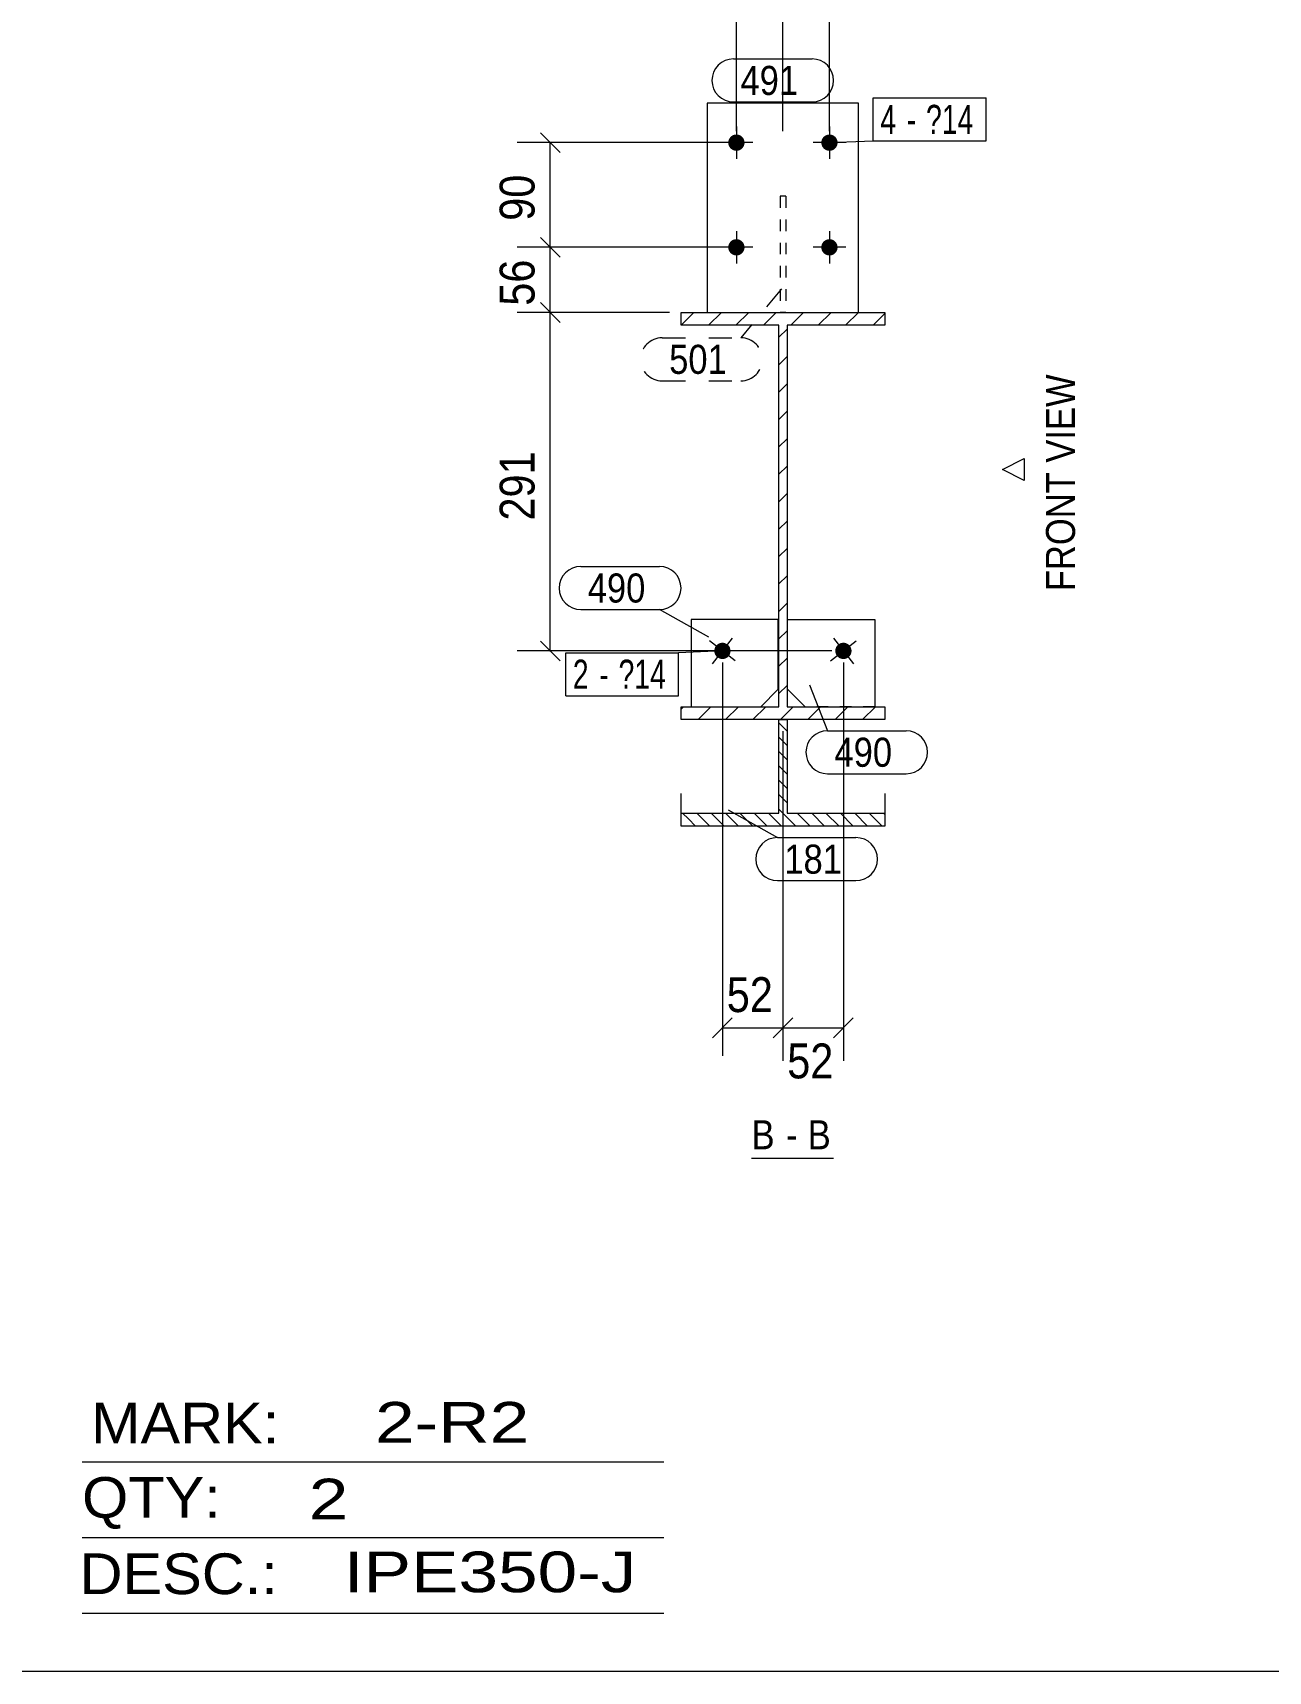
# Model space of a CAD drawing. Header units: millimetres. Extents: x 2 to 825, y 1 to 579.
# Drawn here: x 213.3 to 319.5, y 5 to 145.9 of the extents above; entities that cross this region are included whole.
import ezdxf

# ---------------------------------------------------------------- set-up
doc = ezdxf.new("R2010")
doc.units = ezdxf.units.MM
for name, pattern in [('XKITLINE00', [0]), ('XKITLINE01', [4, 1, -1, 1, -1]), ('XKITLINE02', [4, 2, -2])]:
    doc.linetypes.add(name, pattern=pattern)
for name, color, linetype, lineweight in [('Bolt', 3, 'Continuous', 0), ('BoltMark', 7, 'Continuous', 0), ('Dimensions', 7, 'Continuous', 0), ('DrawingSheet', 5, 'Continuous', 0), ('OtherObjectType', 7, 'Continuous', 0), ('Part', 2, 'Continuous', 0), ('PartMark', 7, 'Continuous', 0)]:
    doc.layers.add(name, color=color, linetype=linetype, lineweight=lineweight)
doc.styles.add('ARIAL', font='ARIAL.TTF')
doc.styles.add('ARIAL_NARROW', font='ARIALN.TTF')

# ---------------------------------------------------------------- blocks, each defined once
blk = doc.blocks.new('*A2')
at = {"layer": 'Part', "color": 7, "linetype": 'XKITLINE00', "lineweight": 0}
for p, q in [((269, 120.72), (270.1, 121.82)), ((271.36, 120.72), (272.46, 121.82)), ((273.71, 120.72), (274.81, 121.82)), ((276.07, 120.72), (277.17, 121.82)), ((278.43, 120.72), (279.53, 121.82)), ((280.79, 120.72), (281.89, 121.82)), ((283.14, 120.72), (284.24, 121.82)), ((285.5, 120.72), (286.5, 121.72)), ((269, 120.72), (269, 120.72)), ((277.4, 119.69), (278.1, 120.39)), ((277.4, 117.33), (278.1, 118.03)), ((277.4, 114.98), (278.1, 115.68)), ((277.4, 112.62), (278.1, 113.32)), ((277.4, 110.26), (278.1, 110.96)), ((277.4, 107.91), (278.1, 108.61)), ((277.4, 105.55), (278.1, 106.25)), ((277.4, 103.19), (278.1, 103.89)), ((277.4, 100.83), (278.1, 101.53)), ((277.4, 98.48), (278.1, 99.18)), ((277.4, 96.12), (278.1, 96.82)), ((277.4, 93.76), (278.1, 94.46)), ((277.4, 91.4), (278.1, 92.1)), ((277.4, 89.05), (278.1, 89.75)), ((269, 87.72), (269.2, 87.92)), ((270.46, 86.82), (271.56, 87.92)), ((272.82, 86.82), (273.92, 87.92)), ((275.17, 86.82), (276.27, 87.92)), ((277.53, 86.82), (278.63, 87.92)), ((279.89, 86.82), (280.99, 87.92)), ((282.24, 86.82), (283.34, 87.92)), ((284.6, 86.82), (285.7, 87.92))]:
    blk.add_line(p, q, dxfattribs=at)
blk = doc.blocks.new('*A3')
at = {"layer": 'Part', "color": 7, "linetype": 'XKITLINE00', "lineweight": 0}
for p, q in [((277.63, 86.3), (277.4, 86.53)), ((278.1, 85.83), (277.63, 86.3)), ((278.1, 84.6), (277.4, 85.3)), ((278.1, 83.37), (277.4, 84.07)), ((278.1, 82.13), (277.4, 82.83)), ((278.1, 80.9), (277.4, 81.6)), ((278.1, 79.67), (277.4, 80.37)), ((278.87, 77.66), (277.4, 79.13)), ((269.62, 78.28), (269.12, 78.78)), ((270.23, 77.66), (269.62, 78.28)), ((271.47, 77.66), (270.35, 78.78)), ((272.7, 77.66), (271.58, 78.78)), ((273.93, 77.66), (272.82, 78.78)), ((275.17, 77.66), (274.05, 78.78)), ((276.4, 77.66), (275.28, 78.78)), ((277.63, 77.66), (276.52, 78.78)), ((280.1, 77.66), (278.98, 78.78)), ((281.33, 77.66), (280.22, 78.78)), ((282.57, 77.66), (281.45, 78.78)), ((283.8, 77.66), (282.69, 78.78)), ((285.03, 77.66), (283.92, 78.78)), ((286.27, 77.66), (285.15, 78.78)), ((286.5, 78.67), (286.39, 78.78))]:
    blk.add_line(p, q, dxfattribs=at)
blk = doc.blocks.new('*A62')
at = {"layer": 'Bolt'}
blk.add_hatch(color=3, dxfattribs=at).paths.add_polyline_path([(272.09, 92.19), (272.07, 92.21), (272.04, 92.24), (272.02, 92.26), (272, 92.29), (271.98, 92.32), (271.96, 92.35), (271.94, 92.38), (271.92, 92.41), (271.91, 92.44), (271.9, 92.47), (271.88, 92.5), (271.87, 92.53), (271.87, 92.57), (271.86, 92.6), (271.85, 92.63), (271.85, 92.67), (271.85, 92.7), (271.85, 92.74), (271.85, 92.77), (271.85, 92.81), (271.86, 92.84), (271.87, 92.87), (271.87, 92.91), (271.88, 92.94), (271.9, 92.97), (271.91, 93), (271.92, 93.04), (271.94, 93.07), (271.96, 93.09), (271.98, 93.12), (272, 93.15), (272.02, 93.18), (272.04, 93.2), (272.07, 93.23), (272.09, 93.25), (272.12, 93.27), (272.14, 93.29), (272.17, 93.31), (272.2, 93.33), (272.23, 93.35), (272.26, 93.36), (272.3, 93.37), (272.33, 93.39), (272.36, 93.4), (272.39, 93.4), (272.43, 93.41), (272.46, 93.42), (272.5, 93.42), (272.53, 93.42), (272.56, 93.42), (272.6, 93.42), (272.63, 93.42), (272.67, 93.41), (272.7, 93.4), (272.73, 93.4), (272.77, 93.39), (272.8, 93.37), (272.83, 93.36), (272.86, 93.35), (272.89, 93.33), (272.92, 93.31), (272.95, 93.29), (272.98, 93.27), (273, 93.25), (273.03, 93.23), (273.05, 93.21), (273.08, 93.18), (273.1, 93.15), (273.12, 93.13), (273.14, 93.1), (273.16, 93.07), (273.17, 93.04), (273.19, 93.01), (273.2, 92.97), (273.21, 92.94), (273.22, 92.91), (273.23, 92.88), (273.24, 92.84), (273.24, 92.81), (273.25, 92.77), (273.25, 92.74), (273.25, 92.71), (273.25, 92.67), (273.24, 92.64), (273.24, 92.6), (273.23, 92.57), (273.22, 92.54), (273.21, 92.5), (273.2, 92.47), (273.19, 92.44), (273.17, 92.41), (273.16, 92.38), (273.14, 92.35), (273.12, 92.32), (273.1, 92.29), (273.08, 92.27), (273.06, 92.24), (273.03, 92.22), (273.01, 92.19), (272.98, 92.17), (272.95, 92.15), (272.92, 92.13), (272.89, 92.11), (272.86, 92.1), (272.83, 92.08), (272.8, 92.07), (272.77, 92.06), (272.74, 92.05), (272.7, 92.04), (272.67, 92.03), (272.64, 92.03), (272.6, 92.02), (272.57, 92.02), (272.53, 92.02), (272.5, 92.02), (272.46, 92.03), (272.43, 92.03), (272.4, 92.04), (272.36, 92.05), (272.33, 92.06), (272.3, 92.07), (272.27, 92.08), (272.24, 92.1), (272.2, 92.11), (272.18, 92.13), (272.15, 92.15), (272.12, 92.17)], flags=17)
at = {"layer": 'Bolt', "color": 3, "linetype": 'XKITLINE00', "lineweight": 0}
for p, q in [((273.65, 91.86), (271.44, 93.58)), ((271.69, 91.62), (273.41, 93.83))]:
    blk.add_line(p, q, dxfattribs=at)
blk = doc.blocks.new('*A63')
at = {"layer": 'Bolt'}
blk.add_hatch(color=3, dxfattribs=at).paths.add_polyline_path([(282.55, 93.29), (282.58, 93.31), (282.6, 93.33), (282.64, 93.35), (282.67, 93.36), (282.7, 93.37), (282.73, 93.39), (282.76, 93.4), (282.8, 93.4), (282.83, 93.41), (282.86, 93.42), (282.9, 93.42), (282.93, 93.42), (282.97, 93.42), (283, 93.42), (283.04, 93.42), (283.07, 93.41), (283.1, 93.4), (283.14, 93.4), (283.17, 93.39), (283.2, 93.37), (283.23, 93.36), (283.26, 93.35), (283.29, 93.33), (283.32, 93.31), (283.35, 93.29), (283.38, 93.27), (283.41, 93.25), (283.43, 93.23), (283.46, 93.2), (283.48, 93.18), (283.5, 93.15), (283.52, 93.12), (283.54, 93.09), (283.56, 93.07), (283.57, 93.04), (283.59, 93), (283.6, 92.97), (283.61, 92.94), (283.62, 92.91), (283.63, 92.87), (283.64, 92.84), (283.64, 92.81), (283.65, 92.77), (283.65, 92.74), (283.65, 92.7), (283.65, 92.67), (283.64, 92.63), (283.64, 92.6), (283.63, 92.57), (283.62, 92.53), (283.61, 92.5), (283.6, 92.47), (283.59, 92.44), (283.57, 92.41), (283.56, 92.38), (283.54, 92.35), (283.52, 92.32), (283.5, 92.29), (283.48, 92.26), (283.45, 92.24), (283.43, 92.21), (283.4, 92.19), (283.38, 92.17), (283.35, 92.15), (283.32, 92.13), (283.29, 92.11), (283.26, 92.1), (283.23, 92.08), (283.2, 92.07), (283.17, 92.06), (283.13, 92.05), (283.1, 92.04), (283.07, 92.03), (283.03, 92.03), (283, 92.02), (282.96, 92.02), (282.93, 92.02), (282.9, 92.02), (282.86, 92.03), (282.83, 92.03), (282.79, 92.04), (282.76, 92.05), (282.73, 92.06), (282.7, 92.07), (282.66, 92.08), (282.63, 92.1), (282.6, 92.11), (282.57, 92.13), (282.54, 92.15), (282.52, 92.17), (282.49, 92.19), (282.47, 92.22), (282.44, 92.24), (282.42, 92.27), (282.4, 92.29), (282.38, 92.32), (282.36, 92.35), (282.34, 92.38), (282.32, 92.41), (282.31, 92.44), (282.3, 92.47), (282.28, 92.5), (282.27, 92.54), (282.27, 92.57), (282.26, 92.6), (282.25, 92.64), (282.25, 92.67), (282.25, 92.71), (282.25, 92.74), (282.25, 92.77), (282.25, 92.81), (282.26, 92.84), (282.27, 92.88), (282.27, 92.91), (282.28, 92.94), (282.3, 92.97), (282.31, 93.01), (282.32, 93.04), (282.34, 93.07), (282.36, 93.1), (282.38, 93.13), (282.4, 93.15), (282.42, 93.18), (282.44, 93.21), (282.47, 93.23), (282.49, 93.25), (282.52, 93.27)], flags=17)
at = {"layer": 'Bolt', "color": 3, "linetype": 'XKITLINE00', "lineweight": 0}
for p, q in [((281.84, 91.86), (284.05, 93.58)), ((282.09, 93.83), (283.81, 91.62))]:
    blk.add_line(p, q, dxfattribs=at)
blk = doc.blocks.new('*A64')
at = {"layer": 'Bolt'}
for points in [[(274.45, 136.39), (274.45, 136.35), (274.44, 136.32), (274.44, 136.28), (274.43, 136.25), (274.42, 136.22), (274.41, 136.19), (274.4, 136.15), (274.38, 136.12), (274.37, 136.09), (274.35, 136.06), (274.33, 136.03), (274.31, 136), (274.29, 135.98), (274.27, 135.95), (274.24, 135.93), (274.22, 135.9), (274.19, 135.88), (274.17, 135.86), (274.14, 135.84), (274.11, 135.82), (274.08, 135.8), (274.05, 135.79), (274.02, 135.77), (273.98, 135.76), (273.95, 135.75), (273.92, 135.74), (273.89, 135.73), (273.85, 135.73), (273.82, 135.72), (273.78, 135.72), (273.75, 135.72), (273.71, 135.72), (273.68, 135.72), (273.65, 135.73), (273.61, 135.73), (273.58, 135.74), (273.55, 135.75), (273.51, 135.76), (273.48, 135.77), (273.45, 135.79), (273.42, 135.8), (273.39, 135.82), (273.36, 135.84), (273.33, 135.86), (273.3, 135.88), (273.28, 135.9), (273.25, 135.93), (273.23, 135.95), (273.21, 135.98), (273.19, 136), (273.17, 136.03), (273.15, 136.06), (273.13, 136.09), (273.12, 136.12), (273.1, 136.15), (273.09, 136.19), (273.08, 136.22), (273.07, 136.25), (273.06, 136.28), (273.06, 136.32), (273.05, 136.35), (273.05, 136.39), (273.05, 136.42), (273.05, 136.46), (273.05, 136.49), (273.06, 136.52), (273.06, 136.56), (273.07, 136.59), (273.08, 136.62), (273.09, 136.66), (273.1, 136.69), (273.12, 136.72), (273.13, 136.75), (273.15, 136.78), (273.17, 136.81), (273.19, 136.84), (273.21, 136.87), (273.23, 136.89), (273.25, 136.92), (273.28, 136.94), (273.3, 136.96), (273.33, 136.98), (273.36, 137), (273.39, 137.02), (273.42, 137.04), (273.45, 137.05), (273.48, 137.07), (273.51, 137.08), (273.55, 137.09), (273.58, 137.1), (273.61, 137.11), (273.65, 137.11), (273.68, 137.12), (273.71, 137.12), (273.75, 137.12), (273.78, 137.12), (273.82, 137.12), (273.85, 137.11), (273.89, 137.11), (273.92, 137.1), (273.95, 137.09), (273.98, 137.08), (274.02, 137.07), (274.05, 137.05), (274.08, 137.04), (274.11, 137.02), (274.14, 137), (274.17, 136.98), (274.19, 136.96), (274.22, 136.94), (274.24, 136.92), (274.27, 136.89), (274.29, 136.87), (274.31, 136.84), (274.33, 136.81), (274.35, 136.78), (274.37, 136.75), (274.38, 136.72), (274.4, 136.69), (274.41, 136.66), (274.42, 136.62), (274.43, 136.59), (274.44, 136.56), (274.44, 136.52), (274.45, 136.49), (274.45, 136.46), (274.45, 136.42)], [(282.45, 136.39), (282.45, 136.35), (282.44, 136.32), (282.44, 136.28), (282.43, 136.25), (282.42, 136.22), (282.41, 136.19), (282.4, 136.15), (282.38, 136.12), (282.37, 136.09), (282.35, 136.06), (282.33, 136.03), (282.31, 136), (282.29, 135.98), (282.27, 135.95), (282.24, 135.93), (282.22, 135.9), (282.19, 135.88), (282.17, 135.86), (282.14, 135.84), (282.11, 135.82), (282.08, 135.8), (282.05, 135.79), (282.02, 135.77), (281.98, 135.76), (281.95, 135.75), (281.92, 135.74), (281.89, 135.73), (281.85, 135.73), (281.82, 135.72), (281.78, 135.72), (281.75, 135.72), (281.71, 135.72), (281.68, 135.72), (281.65, 135.73), (281.61, 135.73), (281.58, 135.74), (281.55, 135.75), (281.51, 135.76), (281.48, 135.77), (281.45, 135.79), (281.42, 135.8), (281.39, 135.82), (281.36, 135.84), (281.33, 135.86), (281.3, 135.88), (281.28, 135.9), (281.25, 135.93), (281.23, 135.95), (281.21, 135.98), (281.19, 136), (281.17, 136.03), (281.15, 136.06), (281.13, 136.09), (281.12, 136.12), (281.1, 136.15), (281.09, 136.19), (281.08, 136.22), (281.07, 136.25), (281.06, 136.28), (281.06, 136.32), (281.05, 136.35), (281.05, 136.39), (281.05, 136.42), (281.05, 136.46), (281.05, 136.49), (281.06, 136.52), (281.06, 136.56), (281.07, 136.59), (281.08, 136.62), (281.09, 136.66), (281.1, 136.69), (281.12, 136.72), (281.13, 136.75), (281.15, 136.78), (281.17, 136.81), (281.19, 136.84), (281.21, 136.87), (281.23, 136.89), (281.25, 136.92), (281.28, 136.94), (281.3, 136.96), (281.33, 136.98), (281.36, 137), (281.39, 137.02), (281.42, 137.04), (281.45, 137.05), (281.48, 137.07), (281.51, 137.08), (281.55, 137.09), (281.58, 137.1), (281.61, 137.11), (281.65, 137.11), (281.68, 137.12), (281.71, 137.12), (281.75, 137.12), (281.78, 137.12), (281.82, 137.12), (281.85, 137.11), (281.89, 137.11), (281.92, 137.1), (281.95, 137.09), (281.98, 137.08), (282.02, 137.07), (282.05, 137.05), (282.08, 137.04), (282.11, 137.02), (282.14, 137), (282.17, 136.98), (282.19, 136.96), (282.22, 136.94), (282.24, 136.92), (282.27, 136.89), (282.29, 136.87), (282.31, 136.84), (282.33, 136.81), (282.35, 136.78), (282.37, 136.75), (282.38, 136.72), (282.4, 136.69), (282.41, 136.66), (282.42, 136.62), (282.43, 136.59), (282.44, 136.56), (282.44, 136.52), (282.45, 136.49), (282.45, 136.46), (282.45, 136.42)], [(274.45, 127.39), (274.45, 127.35), (274.44, 127.32), (274.44, 127.28), (274.43, 127.25), (274.42, 127.22), (274.41, 127.19), (274.4, 127.15), (274.38, 127.12), (274.37, 127.09), (274.35, 127.06), (274.33, 127.03), (274.31, 127), (274.29, 126.98), (274.27, 126.95), (274.24, 126.93), (274.22, 126.9), (274.19, 126.88), (274.17, 126.86), (274.14, 126.84), (274.11, 126.82), (274.08, 126.8), (274.05, 126.79), (274.02, 126.77), (273.98, 126.76), (273.95, 126.75), (273.92, 126.74), (273.89, 126.73), (273.85, 126.73), (273.82, 126.72), (273.78, 126.72), (273.75, 126.72), (273.71, 126.72), (273.68, 126.72), (273.65, 126.73), (273.61, 126.73), (273.58, 126.74), (273.55, 126.75), (273.51, 126.76), (273.48, 126.77), (273.45, 126.79), (273.42, 126.8), (273.39, 126.82), (273.36, 126.84), (273.33, 126.86), (273.3, 126.88), (273.28, 126.9), (273.25, 126.93), (273.23, 126.95), (273.21, 126.98), (273.19, 127), (273.17, 127.03), (273.15, 127.06), (273.13, 127.09), (273.12, 127.12), (273.1, 127.15), (273.09, 127.19), (273.08, 127.22), (273.07, 127.25), (273.06, 127.28), (273.06, 127.32), (273.05, 127.35), (273.05, 127.39), (273.05, 127.42), (273.05, 127.46), (273.05, 127.49), (273.06, 127.52), (273.06, 127.56), (273.07, 127.59), (273.08, 127.62), (273.09, 127.66), (273.1, 127.69), (273.12, 127.72), (273.13, 127.75), (273.15, 127.78), (273.17, 127.81), (273.19, 127.84), (273.21, 127.87), (273.23, 127.89), (273.25, 127.92), (273.28, 127.94), (273.3, 127.96), (273.33, 127.98), (273.36, 128), (273.39, 128.02), (273.42, 128.04), (273.45, 128.05), (273.48, 128.07), (273.51, 128.08), (273.55, 128.09), (273.58, 128.1), (273.61, 128.11), (273.65, 128.11), (273.68, 128.12), (273.71, 128.12), (273.75, 128.12), (273.78, 128.12), (273.82, 128.12), (273.85, 128.11), (273.89, 128.11), (273.92, 128.1), (273.95, 128.09), (273.98, 128.08), (274.02, 128.07), (274.05, 128.05), (274.08, 128.04), (274.11, 128.02), (274.14, 128), (274.17, 127.98), (274.19, 127.96), (274.22, 127.94), (274.24, 127.92), (274.27, 127.89), (274.29, 127.87), (274.31, 127.84), (274.33, 127.81), (274.35, 127.78), (274.37, 127.75), (274.38, 127.72), (274.4, 127.69), (274.41, 127.66), (274.42, 127.62), (274.43, 127.59), (274.44, 127.56), (274.44, 127.52), (274.45, 127.49), (274.45, 127.46), (274.45, 127.42)], [(282.45, 127.39), (282.45, 127.35), (282.44, 127.32), (282.44, 127.28), (282.43, 127.25), (282.42, 127.22), (282.41, 127.19), (282.4, 127.15), (282.38, 127.12), (282.37, 127.09), (282.35, 127.06), (282.33, 127.03), (282.31, 127), (282.29, 126.98), (282.27, 126.95), (282.24, 126.93), (282.22, 126.9), (282.19, 126.88), (282.17, 126.86), (282.14, 126.84), (282.11, 126.82), (282.08, 126.8), (282.05, 126.79), (282.02, 126.77), (281.98, 126.76), (281.95, 126.75), (281.92, 126.74), (281.89, 126.73), (281.85, 126.73), (281.82, 126.72), (281.78, 126.72), (281.75, 126.72), (281.71, 126.72), (281.68, 126.72), (281.65, 126.73), (281.61, 126.73), (281.58, 126.74), (281.55, 126.75), (281.51, 126.76), (281.48, 126.77), (281.45, 126.79), (281.42, 126.8), (281.39, 126.82), (281.36, 126.84), (281.33, 126.86), (281.3, 126.88), (281.28, 126.9), (281.25, 126.93), (281.23, 126.95), (281.21, 126.98), (281.19, 127), (281.17, 127.03), (281.15, 127.06), (281.13, 127.09), (281.12, 127.12), (281.1, 127.15), (281.09, 127.19), (281.08, 127.22), (281.07, 127.25), (281.06, 127.28), (281.06, 127.32), (281.05, 127.35), (281.05, 127.39), (281.05, 127.42), (281.05, 127.46), (281.05, 127.49), (281.06, 127.52), (281.06, 127.56), (281.07, 127.59), (281.08, 127.62), (281.09, 127.66), (281.1, 127.69), (281.12, 127.72), (281.13, 127.75), (281.15, 127.78), (281.17, 127.81), (281.19, 127.84), (281.21, 127.87), (281.23, 127.89), (281.25, 127.92), (281.28, 127.94), (281.3, 127.96), (281.33, 127.98), (281.36, 128), (281.39, 128.02), (281.42, 128.04), (281.45, 128.05), (281.48, 128.07), (281.51, 128.08), (281.55, 128.09), (281.58, 128.1), (281.61, 128.11), (281.65, 128.11), (281.68, 128.12), (281.71, 128.12), (281.75, 128.12), (281.78, 128.12), (281.82, 128.12), (281.85, 128.11), (281.89, 128.11), (281.92, 128.1), (281.95, 128.09), (281.98, 128.08), (282.02, 128.07), (282.05, 128.05), (282.08, 128.04), (282.11, 128.02), (282.14, 128), (282.17, 127.98), (282.19, 127.96), (282.22, 127.94), (282.24, 127.92), (282.27, 127.89), (282.29, 127.87), (282.31, 127.84), (282.33, 127.81), (282.35, 127.78), (282.37, 127.75), (282.38, 127.72), (282.4, 127.69), (282.41, 127.66), (282.42, 127.62), (282.43, 127.59), (282.44, 127.56), (282.44, 127.52), (282.45, 127.49), (282.45, 127.46), (282.45, 127.42)]]:
    blk.add_hatch(color=3, dxfattribs=at).paths.add_polyline_path(points, flags=17)
at = {"layer": 'Bolt', "color": 3, "linetype": 'XKITLINE00', "lineweight": 0}
for p, q in [((273.75, 137.82), (273.75, 135.02)), ((281.75, 137.82), (281.75, 135.02)), ((275.15, 136.42), (272.35, 136.42)), ((283.15, 136.42), (280.35, 136.42)), ((273.75, 128.82), (273.75, 126.02)), ((281.75, 128.82), (281.75, 126.02)), ((275.15, 127.42), (272.35, 127.42)), ((283.15, 127.42), (280.35, 127.42))]:
    blk.add_line(p, q, dxfattribs=at)
blk = doc.blocks.new('*A65')
at = {"layer": 'Part', "color": 2, "linetype": 'XKITLINE00', "lineweight": 0}
for p, q in [((269, 120.72), (269, 121.82)), ((269, 121.82), (286.5, 121.82)), ((286.5, 121.82), (286.5, 120.72)), ((277.4, 120.72), (269, 120.72)), ((277.4, 87.92), (277.4, 120.72)), ((286.5, 120.72), (278.1, 120.72)), ((278.1, 120.72), (278.1, 87.92)), ((269, 86.82), (269, 87.92)), ((269, 87.92), (277.4, 87.92)), ((278.1, 87.92), (286.5, 87.92)), ((286.5, 87.92), (286.5, 86.82)), ((286.5, 86.82), (269, 86.82))]:
    blk.add_line(p, q, dxfattribs=at)
blk = doc.blocks.new('*A66')
at = {"layer": 'Part', "color": 2, "linetype": 'XKITLINE00', "lineweight": 0}
for p, q in [((277.35, 95.42), (269.85, 95.42)), ((269.85, 95.42), (269.85, 87.92)), ((277.35, 89.42), (277.35, 95.42)), ((275.85, 87.92), (277.35, 89.42))]:
    blk.add_line(p, q, dxfattribs=at)
at = {"layer": 'Part', "color": 7, "linetype": 'XKITLINE01', "lineweight": 0}
blk.add_line((269.85, 87.92), (275.85, 87.92), dxfattribs=at)
blk = doc.blocks.new('*A67')
at = {"layer": 'Part', "color": 2, "linetype": 'XKITLINE00', "lineweight": 0}
for p, q in [((278.15, 89.42), (278.15, 95.42)), ((278.15, 95.42), (285.65, 95.42)), ((285.65, 95.42), (285.65, 87.92)), ((279.65, 87.92), (278.15, 89.42))]:
    blk.add_line(p, q, dxfattribs=at)
at = {"layer": 'Part', "color": 7, "linetype": 'XKITLINE01', "lineweight": 0}
blk.add_line((285.65, 87.92), (279.65, 87.92), dxfattribs=at)
blk = doc.blocks.new('*A68')
at = {"layer": 'Part', "color": 7, "linetype": 'XKITLINE01', "lineweight": 0}
for p, q in [((278, 131.82), (277.5, 131.82)), ((277.5, 131.82), (277.5, 121.82)), ((278, 131.82), (278, 121.82)), ((278, 121.82), (277.5, 121.82))]:
    blk.add_line(p, q, dxfattribs=at)
blk = doc.blocks.new('*A69')
at = {"layer": 'Part', "color": 2, "linetype": 'XKITLINE00', "lineweight": 0}
for p, q in [((284.25, 139.82), (271.25, 139.82)), ((271.25, 139.82), (271.25, 121.82)), ((284.25, 121.82), (284.25, 139.82))]:
    blk.add_line(p, q, dxfattribs=at)
at = {"layer": 'Part', "color": 7, "linetype": 'XKITLINE01', "lineweight": 0}
blk.add_line((271.25, 121.82), (284.25, 121.82), dxfattribs=at)
blk = doc.blocks.new('*A70')
at = {"layer": 'Part', "color": 2, "linetype": 'XKITLINE00', "lineweight": 0}
for p, q in [((277.4, 78.78), (277.4, 86.82)), ((277.4, 86.82), (278.1, 86.82)), ((278.1, 86.82), (278.1, 86.82)), ((278.1, 86.82), (278.1, 78.78)), ((269, 77.66), (269, 80.46)), ((286.5, 80.46), (286.5, 77.66)), ((269, 78.78), (277.4, 78.78)), ((286.5, 77.66), (269, 77.66)), ((278.1, 78.78), (286.5, 78.78))]:
    blk.add_line(p, q, dxfattribs=at)
blk = doc.blocks.new('*A81')
at = {"layer": 'DrawingSheet', "color": 5, "linetype": 'XKITLINE00', "lineweight": 0}
blk.add_line((5, 5), (825, 5), dxfattribs=at)
blk = doc.blocks.new('*A85')
at = {"layer": 'OtherObjectType', "color": 6, "linetype": 'XKITLINE00', "lineweight": 0}
for p, q in [((217.5, 23), (267.5, 23)), ((217.5, 16.5), (267.5, 16.5)), ((217.5, 10), (267.5, 10))]:
    blk.add_line(p, q, dxfattribs=at)
at = {"layer": 'OtherObjectType', "color": 6, "style": 'ARIAL_NARROW'}
for s, width, p in [('2-R2', 1.525501, (242.69, 24.65)), ('MARK:', 1.275, (218.27, 24.58)), ('QTY:', 1.275, (217.5, 18.19)), ('2', 1.525501, (236.99, 18.05)), ('DESC.:', 1.275, (217.29, 11.63)), ('IPE350-J', 1.525501, (240, 11.79))]:
    blk.add_text(s, height=3.5, dxfattribs=dict(at, width=width)).set_placement(p)
blk = doc.blocks.new('*A166')
at = {"layer": 'Dimensions', "color": 7, "linetype": 'XKITLINE00', "lineweight": 0}
for p, q in [((256.9, 122.67), (258.6, 120.97)), ((268, 121.82), (254.9, 121.82)), ((257.75, 92.72), (257.75, 121.82)), ((256.9, 93.57), (258.6, 91.87)), ((281.95, 92.72), (254.9, 92.72))]:
    blk.add_line(p, q, dxfattribs=at)
at = {"layer": 'Dimensions', "color": 3}
for p in [(257.75, 121.82), (257.75, 92.72)]:
    blk.add_point(p, dxfattribs=at)
at = {"layer": 'Dimensions', "color": 3, "style": 'ARIAL', "width": 0.85}
blk.add_text('291', height=3, rotation=90.0002, dxfattribs=at).set_placement((256.4, 103.93))
blk = doc.blocks.new('*A167')
at = {"layer": 'Dimensions', "color": 7, "linetype": 'XKITLINE00', "lineweight": 0}
for p, q in [((256.9, 128.27), (258.6, 126.57)), ((272.75, 127.42), (254.9, 127.42)), ((257.75, 121.82), (257.75, 127.42)), ((256.9, 122.67), (258.6, 120.97)), ((268, 121.82), (254.9, 121.82))]:
    blk.add_line(p, q, dxfattribs=at)
at = {"layer": 'Dimensions', "color": 3}
for p in [(257.75, 127.42), (257.75, 121.82)]:
    blk.add_point(p, dxfattribs=at)
at = {"layer": 'Dimensions', "color": 3, "style": 'ARIAL', "width": 0.85}
blk.add_text('56', height=3, rotation=90.0002, dxfattribs=at).set_placement((256.4, 122.4))
blk = doc.blocks.new('*A168')
at = {"layer": 'Dimensions', "color": 7, "linetype": 'XKITLINE00', "lineweight": 0}
for p, q in [((256.9, 137.27), (258.6, 135.57)), ((272.75, 136.42), (254.9, 136.42)), ((257.75, 127.42), (257.75, 136.42)), ((256.9, 128.27), (258.6, 126.57)), ((272.75, 127.42), (254.9, 127.42))]:
    blk.add_line(p, q, dxfattribs=at)
at = {"layer": 'Dimensions', "color": 3}
for p in [(257.75, 136.42), (257.75, 127.42)]:
    blk.add_point(p, dxfattribs=at)
at = {"layer": 'Dimensions', "color": 3, "style": 'ARIAL', "width": 0.85}
blk.add_text('90', height=3, rotation=90.0002, dxfattribs=at).set_placement((256.4, 129.7))
blk = doc.blocks.new('*A169')
at = {"layer": 'Dimensions', "color": 7, "linetype": 'XKITLINE00', "lineweight": 0}
for p, q in [((272.55, 91.72), (272.55, 57.92)), ((277.75, 85.82), (277.75, 57.92)), ((273.4, 61.17), (271.7, 59.47)), ((278.6, 61.17), (276.9, 59.47)), ((272.55, 60.32), (277.75, 60.32))]:
    blk.add_line(p, q, dxfattribs=at)
at = {"layer": 'Dimensions', "color": 3}
for p in [(272.55, 60.32), (277.75, 60.32)]:
    blk.add_point(p, dxfattribs=at)
at = {"layer": 'Dimensions', "color": 3, "style": 'ARIAL', "width": 0.85}
blk.add_text('52', height=3, dxfattribs=at).set_placement((272.92, 61.67))
blk = doc.blocks.new('*A170')
at = {"layer": 'Dimensions', "color": 7, "linetype": 'XKITLINE00', "lineweight": 0}
for p, q in [((282.95, 91.72), (282.95, 57.47)), ((277.75, 85.82), (277.75, 57.47)), ((278.6, 61.17), (276.9, 59.47)), ((283.8, 61.17), (282.1, 59.47)), ((277.75, 60.32), (282.95, 60.32))]:
    blk.add_line(p, q, dxfattribs=at)
at = {"layer": 'Dimensions', "color": 3}
for p in [(277.75, 60.32), (282.95, 60.32)]:
    blk.add_point(p, dxfattribs=at)
at = {"layer": 'Dimensions', "color": 3, "style": 'ARIAL', "width": 0.85}
blk.add_text('52', height=3, dxfattribs=at).set_placement((278.12, 55.97))
blk = doc.blocks.new('*A171')
at = {"layer": 'Dimensions', "color": 7, "linetype": 'XKITLINE00', "lineweight": 0}
for p, q in [((273.75, 137.42), (273.75, 159.17)), ((277.75, 137.42), (277.75, 159.17)), ((274.6, 157.17), (272.9, 155.47)), ((278.6, 157.17), (276.9, 155.47)), ((273.75, 156.32), (277.75, 156.32))]:
    blk.add_line(p, q, dxfattribs=at)
at = {"layer": 'Dimensions', "color": 3}
for p in [(273.75, 156.32), (277.75, 156.32)]:
    blk.add_point(p, dxfattribs=at)
at = {"layer": 'Dimensions', "color": 3, "style": 'ARIAL', "width": 0.85}
blk.add_text('40', height=3, dxfattribs=at).set_placement((273.52, 157.67))
blk = doc.blocks.new('*A172')
at = {"layer": 'Dimensions', "color": 7, "linetype": 'XKITLINE00', "lineweight": 0}
for p, q in [((277.75, 137.42), (277.75, 158.72)), ((281.75, 137.42), (281.75, 158.72)), ((278.6, 157.17), (276.9, 155.47)), ((282.6, 157.17), (280.9, 155.47)), ((277.75, 156.32), (281.75, 156.32))]:
    blk.add_line(p, q, dxfattribs=at)
at = {"layer": 'Dimensions', "color": 3}
for p in [(277.75, 156.32), (281.75, 156.32)]:
    blk.add_point(p, dxfattribs=at)
at = {"layer": 'Dimensions', "color": 3, "style": 'ARIAL', "width": 0.85}
blk.add_text('40', height=3, dxfattribs=at).set_placement((277.52, 151.97))
blk = doc.blocks.new('*A173')
at = {"layer": 'BoltMark', "color": 7, "linetype": 'XKITLINE00', "lineweight": 0}
for p, q in [((259.09, 92.57), (268.78, 92.57)), ((259.09, 88.87), (259.09, 92.57)), ((272.55, 92.72), (268.78, 92.57)), ((268.78, 88.87), (268.78, 92.57)), ((259.09, 88.87), (268.78, 88.87))]:
    blk.add_line(p, q, dxfattribs=at)
at = {"layer": 'BoltMark', "color": 3, "style": 'ARIAL_NARROW', "width": 0.85}
for s, p in [('2', (259.69, 89.47)), ('?14', (263.62, 89.47)), ('-', (261.96, 89.47))]:
    blk.add_text(s, height=2.5, dxfattribs=at).set_placement(p)
blk = doc.blocks.new('*A174')
at = {"layer": 'BoltMark', "color": 7, "linetype": 'XKITLINE00', "lineweight": 0}
for p, q in [((285.52, 140.27), (295.21, 140.27)), ((285.52, 136.57), (285.52, 140.27)), ((295.21, 136.57), (295.21, 140.27)), ((281.75, 136.42), (285.52, 136.57)), ((285.52, 136.57), (295.21, 136.57))]:
    blk.add_line(p, q, dxfattribs=at)
at = {"layer": 'BoltMark', "color": 3, "style": 'ARIAL_NARROW', "width": 0.85}
for s, p in [('4', (286.12, 137.17)), ('?14', (290.05, 137.17)), ('-', (288.39, 137.17))]:
    blk.add_text(s, height=2.5, dxfattribs=at).set_placement(p)
blk = doc.blocks.new('*A175')
at = {"layer": 'PartMark', "color": 7, "linetype": 'XKITLINE00', "lineweight": 0}
for p, q in [((273.03, 79.06), (277.27, 76.67)), ((277.27, 76.67), (284.03, 76.67)), ((277.27, 72.97), (284.03, 72.97))]:
    blk.add_line(p, q, dxfattribs=at)
for centre, start, end in [((277.27, 74.82), 90, 270), ((284.03, 74.82), 270, 90)]:
    blk.add_arc(centre, 1.85, start, end, dxfattribs=at)
at = {"layer": 'PartMark', "color": 3, "style": 'ARIAL', "width": 0.85}
blk.add_text('181', height=2.5, dxfattribs=at).set_placement((277.87, 73.57))
blk = doc.blocks.new('*A176')
at = {"layer": 'PartMark', "color": 7, "linetype": 'XKITLINE00', "lineweight": 0}
for p, q in [((260.37, 99.98), (267.14, 99.98)), ((260.37, 96.28), (267.14, 96.28)), ((271.38, 93.89), (267.14, 96.28))]:
    blk.add_line(p, q, dxfattribs=at)
for centre, start, end in [((260.37, 98.13), 90, 270), ((267.14, 98.13), 270, 90)]:
    blk.add_arc(centre, 1.85, start, end, dxfattribs=at)
at = {"layer": 'PartMark', "color": 3, "style": 'ARIAL', "width": 0.85}
blk.add_text('490', height=2.5, dxfattribs=at).set_placement((260.97, 96.88))
blk = doc.blocks.new('*A177')
at = {"layer": 'PartMark', "color": 7, "linetype": 'XKITLINE00', "lineweight": 0}
for p, q in [((280.03, 89.8), (281.58, 85.86)), ((281.58, 85.86), (288.34, 85.86)), ((281.58, 82.16), (288.34, 82.16))]:
    blk.add_line(p, q, dxfattribs=at)
for centre, start, end in [((281.58, 84.01), 90, 270), ((288.34, 84.01), 270, 90)]:
    blk.add_arc(centre, 1.85, start, end, dxfattribs=at)
at = {"layer": 'PartMark', "color": 3, "style": 'ARIAL', "width": 0.85}
blk.add_text('490', height=2.5, dxfattribs=at).set_placement((282.18, 82.76))
blk = doc.blocks.new('*A178')
at = {"layer": 'PartMark', "color": 7, "linetype": 'XKITLINE02', "lineweight": 0}
for p, q in [((277.63, 123.85), (274.13, 119.64)), ((267.37, 119.64), (274.13, 119.64)), ((267.37, 115.94), (274.13, 115.94))]:
    blk.add_line(p, q, dxfattribs=at)
for centre, start, end in [((267.37, 117.79), 90, 270), ((274.13, 117.79), 270, 90)]:
    blk.add_arc(centre, 1.85, start, end, dxfattribs=at)
at = {"layer": 'PartMark', "color": 3, "style": 'ARIAL', "width": 0.85}
blk.add_text('501', height=2.5, dxfattribs=at).set_placement((267.97, 116.54))
blk = doc.blocks.new('*A179')
at = {"layer": 'PartMark', "color": 7, "linetype": 'XKITLINE00', "lineweight": 0}
for p, q in [((273.5, 143.62), (280.26, 143.62)), ((273.5, 139.92), (280.26, 139.92))]:
    blk.add_line(p, q, dxfattribs=at)
for centre, start, end in [((273.5, 141.77), 90, 270), ((280.26, 141.77), 270, 90)]:
    blk.add_arc(centre, 1.85, start, end, dxfattribs=at)
at = {"layer": 'PartMark', "color": 3, "style": 'ARIAL', "width": 0.85}
blk.add_text('491', height=2.5, dxfattribs=at).set_placement((274.1, 140.52))
blk = doc.blocks.new('*A180')
at = {"layer": 'OtherObjectType', "color": 7, "linetype": 'XKITLINE00', "lineweight": 0}
for p, q in [((273.95, 162.77), (273.01, 164.65)), ((273.01, 164.65), (274.89, 164.65)), ((274.89, 164.65), (273.95, 162.77)), ((273.95, 162.77), (273.95, 162.77)), ((296.61, 108.32), (298.48, 109.26)), ((298.48, 109.26), (298.48, 107.38)), ((298.48, 107.38), (296.61, 108.32)), ((296.61, 108.32), (296.61, 108.32)), ((275.05, 49.12), (282.11, 49.12))]:
    blk.add_line(p, q, dxfattribs=at)
at = {"layer": 'OtherObjectType', "color": 7, "style": 'ARIAL', "width": 0.85}
for s, p in [('TOP VIEW', (265.8, 166.52)), ('B', (275.05, 49.87)), ('B', (279.88, 49.87)), ('-', (278.02, 49.87))]:
    blk.add_text(s, height=2.5, dxfattribs=at).set_placement(p)
blk.add_text('FRONT VIEW', height=2.5, rotation=90, dxfattribs=at).set_placement((302.86, 97.86))

msp = doc.modelspace()

# ---------------------------------------------------------------- block references
at = {"lineweight": 0}
for name in ['*A81', '*A171', '*A172', '*A179', '*A69', '*A174', '*A168', '*A64', '*A68', '*A167', '*A166', '*A178', '*A2', '*A65', '*A176', '*A66', '*A67', '*A62', '*A63', '*A173', '*A169', '*A170', '*A177', '*A70', '*A3', '*A175', '*A85']:
    msp.add_blockref(name, (0, 0), dxfattribs=at)
at = {"layer": 'OtherObjectType', "lineweight": 0}
msp.add_blockref('*A180', (0, 0), dxfattribs=at)

doc.saveas('drawing.dxf')
